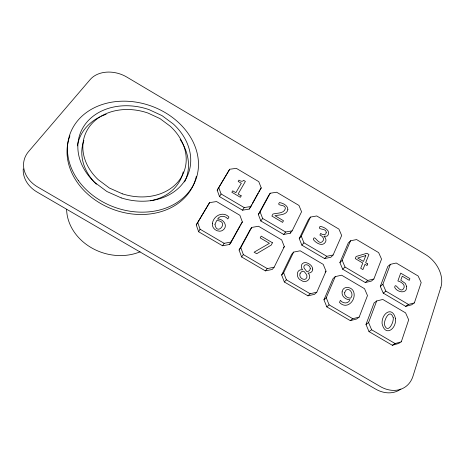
<?xml version="1.0" encoding="UTF-8"?>
<svg xmlns="http://www.w3.org/2000/svg" width="465" height="465" viewBox="0 0 465 465"><rect width="100%" height="100%" fill="white"/><g stroke="black" fill="none" stroke-linecap="round" stroke-linejoin="round"><path stroke-width="0.7" d="M401.318 341.792L408.689 319.827L405.573 312.869L382.8 299.454L376.662 300.977L374.081 302.953L365.996 324.448L369.012 331.603L392.344 345.274L398.517 343.519L401.318 341.792L395.116 343.554L392.344 345.274M414.356 302.918L421.185 282.569L418.14 276.007L396.226 263.027L390.373 264.335L387.798 266.474L380.3 286.399L383.259 293.136L405.695 306.359L411.572 304.842L414.356 302.918L408.45 304.435L405.695 306.359M365.996 324.448L368.576 322.582L376.662 300.977M380.3 286.399L382.881 284.348L390.373 264.335M359.189 317.078L367.484 295.577L364.525 288.695L341.612 275.199L335.259 276.617L332.952 278.762L323.948 299.797L326.808 306.871L350.285 320.629L356.672 318.984L359.189 317.078L352.772 318.728L350.285 320.629M373.86 279.029L381.544 259.11L378.644 252.617L356.597 239.568L350.552 240.771L348.233 243.073L339.886 262.568L342.699 269.229L365.263 282.528L371.343 281.116L373.86 279.029L367.751 280.442L365.263 282.528M323.948 299.797L326.244 297.751L335.259 276.617M339.886 262.568L342.199 260.348L350.552 240.771M316.799 292.212L326.029 271.182L323.222 264.376L300.175 250.798L293.613 252.106L291.584 254.425L281.645 274.995L284.342 281.988L307.964 295.833L314.573 294.299L316.799 292.212L310.161 293.746L307.964 295.833M333.126 254.994L341.67 235.517L338.915 229.094L316.746 215.963L310.504 217.068L308.435 219.532L299.233 238.592L301.89 245.177L324.593 258.557L330.871 257.25L333.126 254.994L326.814 256.302L324.593 258.557M281.645 274.995L283.65 272.769L293.613 252.106M299.233 238.592L301.279 236.203L310.504 217.068M274.152 267.195L284.324 246.636L281.674 239.905L258.488 226.252L251.71 227.443L249.961 229.943L239.086 250.036L241.614 256.953L265.387 270.88L272.211 269.462L274.152 267.195L267.288 268.613L265.387 270.88M292.148 230.82L301.57 211.784L298.954 205.431L276.658 192.231L270.217 193.225L268.41 195.858L258.337 214.47L260.842 220.985L283.679 234.447L290.166 233.244L292.148 230.82L285.632 232.018L283.679 234.447M290.166 233.244L290.788 231.977M239.086 250.036L240.794 247.63L251.71 227.443M258.337 214.47L260.109 211.912L270.217 193.225M196.259 224.926L209.552 202.635L216.545 201.548L239.876 215.289L242.364 221.945L231.233 242.021L229.588 244.468L222.543 245.776L198.625 231.762L196.259 224.926L209.552 202.635M217.196 190.208L229.693 169.248L236.336 168.353L258.767 181.635L261.231 187.912L250.926 206.495L249.211 209.093L242.521 210.186L219.55 196.649L217.196 190.208L229.693 169.248M229.588 244.468L239.987 225.728M249.211 209.093L251.612 204.774M252.297 203.536L258.116 193.045M258.802 191.813L259.487 190.574M198.625 231.762L200.06 229.21L197.672 222.334M219.55 196.649L221.073 193.952L218.695 187.482M242.521 210.186L244.201 207.588L250.926 206.495M222.543 245.776L224.142 243.323L231.233 242.021M259.836 190.04L261.231 187.912M240.678 224.479L242.364 221.945M260.842 220.985L262.644 218.463L260.109 211.912M241.614 256.953L243.352 254.588L240.794 247.63M283.534 247.583L284.324 246.636M301.89 245.177L303.965 242.829L301.279 236.203M284.342 281.988L286.376 279.808L283.65 272.769M325.128 272.054L326.029 271.182M342.699 269.229L345.042 267.05L342.199 260.348M326.808 306.871L329.133 304.871L352.772 318.728M383.259 293.136L385.869 291.125L408.45 304.435M369.012 331.603L371.622 329.778L395.116 343.554M200.06 229.21L224.142 243.323M243.352 254.588L267.288 268.613M286.376 279.808L310.161 293.746M221.073 193.952L244.201 207.588M262.644 218.463L285.632 232.018M303.965 242.829L326.814 256.302M345.042 267.05L367.751 280.442M382.881 284.348L385.869 291.125M368.576 322.582L371.622 329.778M326.244 297.751L329.133 304.871M140.093 251.815A49.848 42.309 17.4 0 1 66.611 209.279M77.37 145.882A56.98 45.948 19.8 0 1 100.062 116.808M101.382 116.192A56.98 45.948 19.8 0 1 106.142 114.314M180.141 139.512A56.98 45.948 19.8 0 1 184.593 181.925M196.317 176.276A66.501 53.644 19.8 0 1 116.808 210.662A66.501 53.644 19.8 0 1 69.924 135.838M23.25 168.859A30.19 24.564 11 0 0 37.229 192.132L375.458 388.996A29.423 23.471 55.4 0 0 400.853 389.048M183.21 171.864A52.179 42.071 19.8 0 1 150.398 200.804M96.389 184.221A52.179 42.071 19.8 0 1 83.898 140.471M406.712 286.533C407.282 294.351 397.296 292.514 394.692 287.463C395.291 281.29 399.592 293.444 403.335 289.009C406.433 285.155 401.185 281.79 397.883 280.953L400.696 273.124L409.903 278.57L409.281 280.354L402.242 276.187L400.795 280.232L405.253 283.354L406.712 286.533M326.209 232.378C326.331 235.511 322.274 234.97 320.664 233.413L319.908 235.046C322.571 235.935 325.099 239.289 322.425 241.597C318.31 245.567 314.299 233.564 313.34 239.551C315.834 243.061 322.693 247.153 325.552 241.928C326.337 240.347 325.878 238.464 324.739 237.173C321.89 234.953 326.866 237.266 327.691 235.627C331.278 230.989 324.151 226.798 320.094 226.385C316.688 230.46 326.36 227.687 326.209 232.378M393.233 317.665C394 322.646 387.577 334.602 384.45 324.675C383.799 319.821 390.019 307.981 393.233 317.665M395.558 318.792C396.395 329.185 385.055 337.108 382.096 323.646C381.381 313.375 392.547 305.447 395.558 318.792M212.447 223.31C211.546 227.478 215.504 231.175 219.492 231.198A6.679 5.597 31.3 0 0 222.915 230.134C228.571 226.257 223.369 218.405 217.539 219.108C219.747 215.202 225.345 215.557 227.827 218.969L228.925 217.05C223.206 210.86 213.464 215.632 212.447 223.31M342.106 291.857C341.345 296.234 345.791 299.942 349.947 299.722C348.471 304.122 342.717 303.738 340.374 300.326L339.508 302.43C346.832 310.347 356.428 300.187 353.708 291.962C352.098 286.585 342.926 285.307 342.106 291.857M214.975 224.235C216.707 237.063 230.117 220.968 216.696 220.544L214.975 224.235M312.736 269.055C312.904 271.566 310.341 273.414 307.975 273.002C312.992 277.611 306.15 284.435 301.244 280.331C295.833 278.529 295.757 268.741 302.558 269.793C300.826 267.753 300.727 263.981 303.564 262.905A5.981 4.9 42.8 0 1 306.633 262.801C309.504 263.643 312.439 265.87 312.736 269.055M344.664 292.758C343.984 296.054 347.744 298.152 350.581 298.181C355.214 293.409 347.024 284.58 344.664 292.758M287.887 209.372C286.992 215.26 279.372 214.743 274.955 215.684L283.47 220.712L282.615 222.392L271.897 216.068L272.967 214.028C277.001 212.894 283.888 213.743 285.312 208.727C286.016 203.74 275.78 206.559 279.477 202.525C283.011 203.246 287.666 205.199 287.887 209.372M310.277 268.427C310.167 270.223 308.603 271.653 306.807 271.641L304.232 268.276A2.976 2.441 42.8 0 1 304.127 265.881L304.778 265.038C307.063 263.858 310.114 265.968 310.277 268.427M300.117 273.368C298.675 276.344 301.709 279.808 304.819 279.343L305.941 278.785C308.638 276.233 305.575 273.1 303.744 271.165L301.558 271.717L300.117 273.368M440.861 287.3L412.972 376.22A29.783 23.639 55.2 0 1 380.178 386.473L37.746 187.029A30.574 24.761 11.3 0 1 28.609 151.526L90.158 79.585A27.621 20.948 18.5 0 1 126.84 77.091L425.254 254.355A26.9 20.135 48 0 1 440.861 287.3M367.675 263.922L367.025 265.544L365.002 264.353L362.903 269.578L360.695 268.276L362.799 263.05L355.26 258.598L356.132 256.477L366.856 253.291L368.937 254.524L365.653 262.725L367.675 263.922M365.816 255.581L363.456 261.429L357.713 258.034L365.816 255.581M272.432 242.759L271.264 245.055L256.697 253.716L254.111 252.199L269.427 243.329L260.22 237.917L261.156 236.127L272.432 242.759M241.201 195.841L240.37 197.294L231.855 192.266L232.703 190.819L235.865 192.684L241.318 183.286L238.19 181.437L238.929 180.176C240.289 180.966 242.463 182.123 243.596 180.344L245.386 181.402L238.115 194.015L241.201 195.841M121.22 197.892L106.869 191.504L94.546 182.286A57.666 46.267 20 0 1 85.374 124.039A57.666 46.267 20 0 1 149.015 109.612L162.064 115.651L173.369 124.045A57.666 46.267 20 0 1 183.855 182.03A57.666 46.267 20 0 1 121.22 197.892M122.487 193.864L109.397 188.034L98.156 179.618A52.812 42.361 20 0 1 89.699 126.288A52.812 42.361 20 0 1 147.94 113.03L159.937 118.575L170.33 126.294A52.812 42.361 20 0 1 179.885 179.403A52.812 42.361 20 0 1 122.487 193.864M78.446 180.728A66.902 53.83 19.9 0 0 191.696 187.947A66.902 53.83 19.9 0 0 128.77 101.324A66.902 53.83 19.9 0 0 78.446 180.728"/></g></svg>
